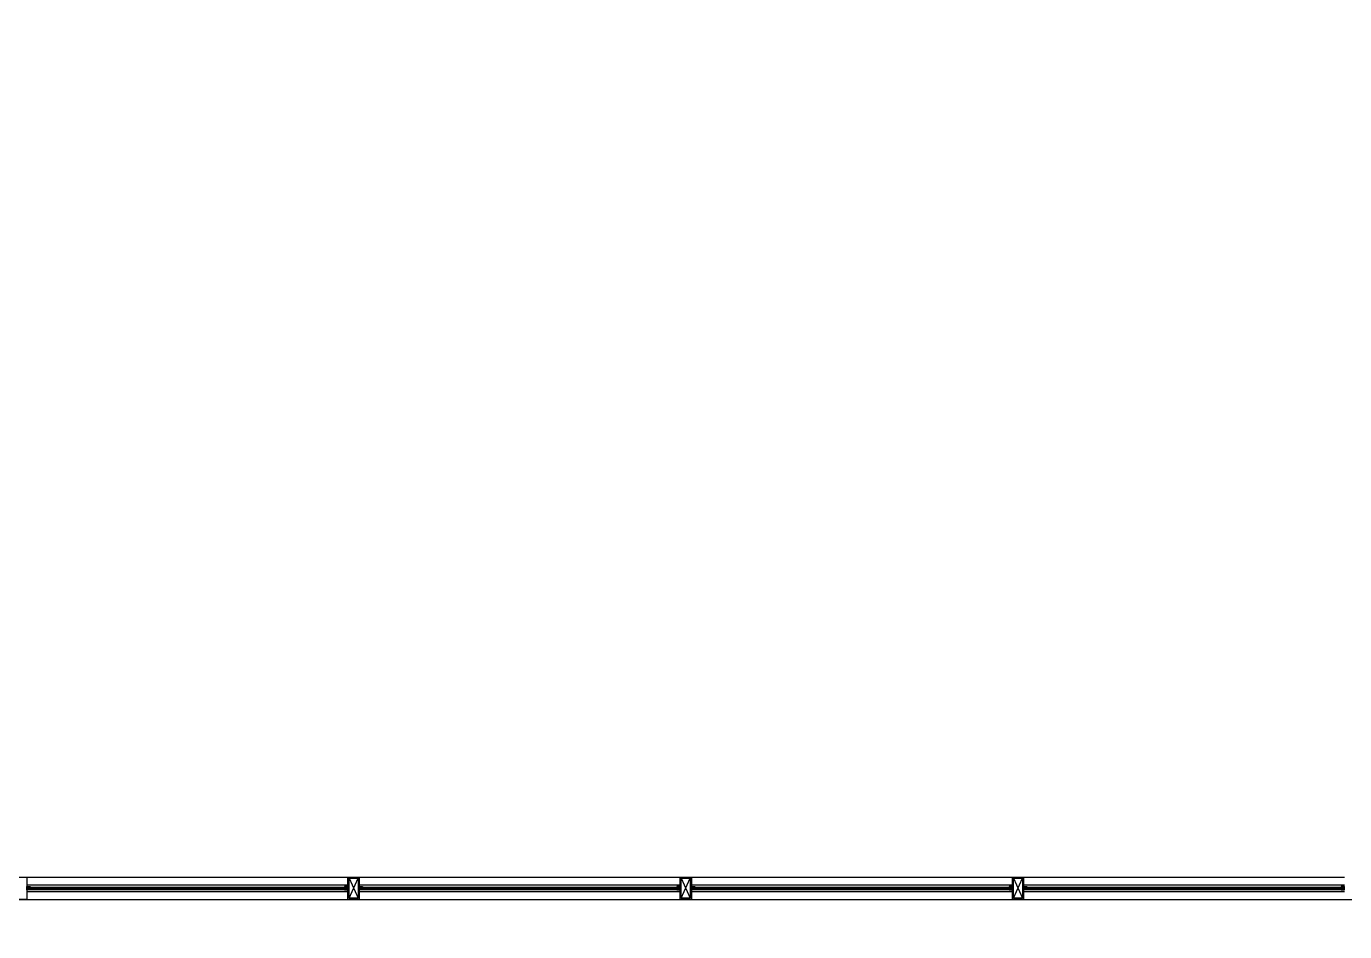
# Model space of a CAD drawing. Header units: millimetres. Extents: x 2698011 to 2856548, y 1019778 to 1210064.
# Drawn here: x 2787992 to 2793870, y 1117400 to 1121438 of the extents above; entities that cross this region are included whole.
import ezdxf

# ---------------------------------------------------------------- set-up
doc = ezdxf.new("R2010")
doc.units = ezdxf.units.MM
doc.set_wipeout_variables(frame=1)
for name, pattern in [('CONTINUA', [0]), ('DASHED', [19.05, 12.7, -6.35]), ('HIDDEN', [0.375, 0.25, -0.125])]:
    doc.linetypes.add(name, pattern=pattern)
for name, color, linetype in [('ABERTURA', 9, 'CONTINUA'), ('piso', 9, 'Continuous'), ('PROYECCIONES', 9, 'DASHED')]:
    doc.layers.add(name, color=color, linetype=linetype)

msp = doc.modelspace()

# ---------------------------------------------------------------- linework, layer by layer
at = {"layer": 'ABERTURA', "linetype": 'ByBlock'}
for p, q in [((2787994.417, 1117643.759), (2789425.75, 1117643.759)), ((2789475.75, 1117643.76), (2790907.083, 1117643.759)), ((2790957.083, 1117643.76), (2792388.415, 1117643.759)), ((2792438.415, 1117643.76), (2793869.748, 1117643.759)), ((2787994.417, 1117608.759), (2789425.75, 1117608.759)), ((2787994.417, 1117578.759), (2789425.75, 1117578.759)), ((2787996.917, 1117593.759), (2789423.25, 1117593.759)), ((2788009.417, 1117598.759), (2789423.25, 1117598.759)), ((2788009.417, 1117588.759), (2789423.25, 1117588.759)), ((2789475.75, 1117608.76), (2790907.083, 1117608.759)), ((2789475.75, 1117578.76), (2790907.083, 1117578.759)), ((2789478.25, 1117593.76), (2790904.583, 1117593.759)), ((2789490.75, 1117598.76), (2790904.583, 1117598.759)), ((2789490.75, 1117588.76), (2790904.583, 1117588.759)), ((2790957.083, 1117608.76), (2792388.415, 1117608.759)), ((2790957.083, 1117578.76), (2792388.415, 1117578.759)), ((2790959.583, 1117593.76), (2792385.916, 1117593.759)), ((2790972.083, 1117598.76), (2792385.916, 1117598.759)), ((2790972.083, 1117588.76), (2792385.916, 1117588.759)), ((2792438.415, 1117608.76), (2793869.748, 1117608.759)), ((2792438.415, 1117578.76), (2793869.748, 1117578.759)), ((2792440.915, 1117593.76), (2793867.249, 1117593.759)), ((2792453.415, 1117598.76), (2793867.249, 1117598.759)), ((2792453.415, 1117588.76), (2793867.249, 1117588.759)), ((2787994.417, 1117543.759), (2789425.75, 1117543.759)), ((2789475.75, 1117543.76), (2790907.083, 1117543.759)), ((2790957.083, 1117543.76), (2792388.415, 1117543.759)), ((2792438.415, 1117543.76), (2793869.748, 1117543.759))]:
    msp.add_line(p, q, dxfattribs=at)
for points in [[(2787994.417, 1117643.759), (2787994.417, 1117543.759), (2787944.417, 1117543.759), (2787944.417, 1117643.759)], [(2789475.75, 1117643.759), (2789475.75, 1117543.759), (2789425.75, 1117543.759), (2789425.75, 1117643.759)], [(2789470.75, 1117638.759), (2789470.75, 1117548.759), (2789430.75, 1117548.759), (2789430.75, 1117638.759)], [(2790957.083, 1117643.759), (2790957.083, 1117543.759), (2790907.083, 1117543.759), (2790907.083, 1117643.759)], [(2790952.083, 1117638.759), (2790952.083, 1117548.759), (2790912.083, 1117548.759), (2790912.083, 1117638.759)], [(2792438.415, 1117643.759), (2792438.415, 1117543.759), (2792388.415, 1117543.759), (2792388.415, 1117643.759)], [(2792433.415, 1117638.759), (2792433.415, 1117548.759), (2792393.415, 1117548.759), (2792393.415, 1117638.759)]]:
    msp.add_lwpolyline(points, close=True, dxfattribs=at)
for points in [[(2789430.75, 1117638.759), (2789470.75, 1117548.759)], [(2789430.75, 1117548.759), (2789470.75, 1117638.759)], [(2790912.083, 1117638.759), (2790952.083, 1117548.759)], [(2790912.083, 1117548.759), (2790952.083, 1117638.759)], [(2792393.415, 1117638.759), (2792433.415, 1117548.759)], [(2792393.415, 1117548.759), (2792433.415, 1117638.759)], [(2788009.416, 1117601.259), (2788009.416, 1117598.759), (2787996.916, 1117598.759), (2787996.916, 1117588.759), (2788009.416, 1117588.759), (2788009.416, 1117586.259), (2787994.416, 1117586.259), (2787994.416, 1117601.259), (2788009.416, 1117601.259)], [(2789410.75, 1117601.259), (2789410.75, 1117598.759), (2789423.25, 1117598.759), (2789423.25, 1117588.759), (2789410.75, 1117588.759), (2789410.75, 1117586.259), (2789425.75, 1117586.259), (2789425.75, 1117601.259), (2789410.75, 1117601.259)], [(2789490.749, 1117601.259), (2789490.749, 1117598.759), (2789478.249, 1117598.759), (2789478.249, 1117588.759), (2789490.749, 1117588.759), (2789490.749, 1117586.259), (2789475.749, 1117586.259), (2789475.749, 1117601.259), (2789490.749, 1117601.259)], [(2790892.083, 1117601.259), (2790892.083, 1117598.759), (2790904.583, 1117598.759), (2790904.583, 1117588.759), (2790892.083, 1117588.759), (2790892.083, 1117586.259), (2790907.083, 1117586.259), (2790907.083, 1117601.259), (2790892.083, 1117601.259)], [(2790972.082, 1117601.259), (2790972.082, 1117598.759), (2790959.582, 1117598.759), (2790959.582, 1117588.759), (2790972.082, 1117588.759), (2790972.082, 1117586.259), (2790957.082, 1117586.259), (2790957.082, 1117601.259), (2790972.082, 1117601.259)], [(2792373.416, 1117601.259), (2792373.416, 1117598.759), (2792385.916, 1117598.759), (2792385.916, 1117588.759), (2792373.416, 1117588.759), (2792373.416, 1117586.259), (2792388.416, 1117586.259), (2792388.416, 1117601.259), (2792373.416, 1117601.259)], [(2792453.415, 1117601.259), (2792453.415, 1117598.759), (2792440.915, 1117598.759), (2792440.915, 1117588.759), (2792453.415, 1117588.759), (2792453.415, 1117586.259), (2792438.415, 1117586.259), (2792438.415, 1117601.259), (2792453.415, 1117601.259)], [(2793854.749, 1117601.259), (2793854.749, 1117598.759), (2793867.249, 1117598.759), (2793867.249, 1117588.759), (2793854.749, 1117588.759), (2793854.749, 1117586.259), (2793869.749, 1117586.259), (2793869.749, 1117601.259), (2793854.749, 1117601.259)]]:
    msp.add_lwpolyline(points, dxfattribs=at)
at = {"layer": 'piso'}
msp.add_lwpolyline([(2811341.508, 1157580.661), (2811341.507, 1142560.656), (2816324.536, 1142560.668), (2816316.113, 1120569.088), (2811333.058, 1120569.09), (2811333.095, 1116243.759), (2761193.082, 1116243.759), (2761193.082, 1154500.718), (2762493.082, 1154500.718), (2762493.082, 1117543.759), (2810033.084, 1117543.759), (2810033.084, 1121869.09), (2815516.109, 1121869.088), (2815516.046, 1140485.077), (2810053.007, 1140485.065), (2810053.084, 1157580.661), (2811341.508, 1157580.661)], dxfattribs=at)

# ---------------------------------------------------------------- next in the draw order: wipeouts: each hides what was drawn before it
at = {"linetype": 'HIDDEN'}
msp.add_wipeout([(2762493.082, 1121060.666), (2762493.081, 1121160.661), (2760149.76, 1121160.661), (2760149.766, 1115242.824), (2812376.776, 1115242.824), (2812376.776, 1121160.661), (2812276.383, 1121160.661), (2812276.383, 1115342.824), (2760249.782, 1115342.701), (2760249.776, 1121060.661)], dxfattribs=at).dxf.layer = 'PROYECCIONES'

doc.saveas('drawing.dxf')
